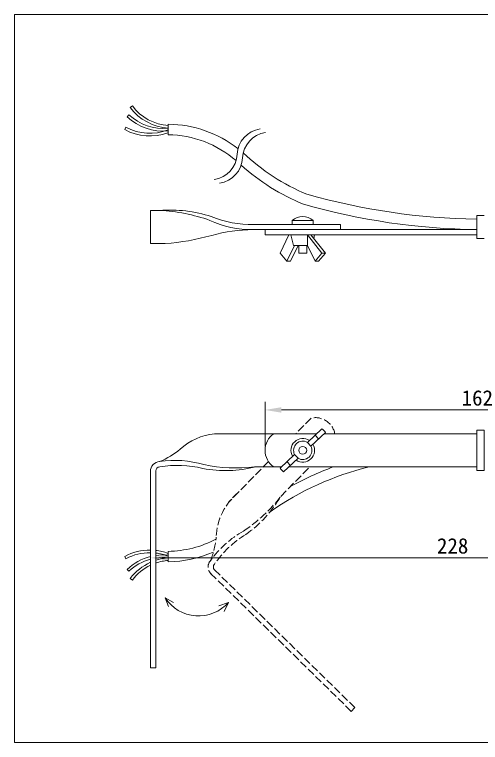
# Model space of a CAD drawing. Units: millimetres on the paper. Extents: x -192 to 192, y -138 to 138.
# Drawn here: x -192.5 to -15, y -138.5 to 138.5 of the extents above; entities that cross this region are included whole.
import ezdxf
from ezdxf.enums import TextEntityAlignment as Align

# ---------------------------------------------------------------- set-up
doc = ezdxf.new("R2010")
doc.units = ezdxf.units.MM
doc.linetypes.add('DASHED3', pattern=[4, 3, -1])
doc.layers.add('0-0_0', color=7, linetype='Continuous', lineweight=18)
doc.layers.add('0-5_寸法', color=5, linetype='Continuous', lineweight=18)
doc.styles.add('ＭＳ ゴシック', font='')
doc.styles.get('ＭＳ ゴシック').set_extended_font_data('MS Gothic')

msp = doc.modelspace()

# ---------------------------------------------------------------- linework, layer by layer
at = {"layer": '0-0_0'}
for p, q in [((-148.423, 103.139), (-147.623, 103.739)), ((-149.605, 99.637), (-148.915, 100.361)), ((-150.529, 94.73), (-150.049, 95.607)), ((-133.93, 96.784), (-133.986, 92.784)), ((-140.713, 51.351), (-140.713, 63.951)), ((-137.211, 63.951), (-140.713, 63.951)), ((-16.473, 53.251), (-16.473, 62.039)), ((-13.592, 62.039), (-16.473, 62.039)), ((-101.418, 58.651), (-68.327, 58.651)), ((-78.713, 58.651), (-78.713, 60.151)), ((-68.327, 56.651), (-68.327, 58.651)), ((-102.552, 56.651), (-16.473, 56.651)), ((-97.099, 54.651), (-97.099, 56.651)), ((-97.099, 54.651), (-16.473, 54.651)), ((-87.213, 54.651), (-86.213, 50.651)), ((-80.957, 54.651), (-80.957, 50.651)), ((-79.586, 54.651), (-74.054, 47.651)), ((-78.213, 54.651), (-78.543, 53.331)), ((-16.473, 53.251), (-13.592, 53.251)), ((-135.15, 51.351), (-140.713, 51.351)), ((-85.84, 50.651), (-88.751, 44.651)), ((-84.469, 50.651), (-87.38, 44.651)), ((-86.213, 50.651), (-80.957, 50.651)), ((-84.213, 47.651), (-84.213, 50.651)), ((-80.957, 50.651), (-78.046, 44.651)), ((-78.046, 44.651), (-75.425, 47.651)), ((-76.674, 44.651), (-74.054, 47.651)), ((-87.38, 44.651), (-88.751, 44.651)), ((-78.046, 44.651), (-76.674, 44.651)), ((-80.957, -24.305), (-75.425, -19.093)), ((-77.474, -21.023), (-116.345, -21.023)), ((-77.474, -21.023), (-93.713, -21.023)), ((-79.586, -25.761), (-74.054, -20.549)), ((-78.046, -21.562), (-76.674, -23.018)), ((-16.473, -21.023), (-74.557, -21.023)), ((-71.713, -21.023), (-74.557, -21.023)), ((-80.957, -24.305), (-79.586, -25.761)), ((-91.372, -34.117), (-85.84, -28.905)), ((-90.001, -35.572), (-84.469, -30.361)), ((-85.84, -28.905), (-84.469, -30.361)), ((-88.751, -31.648), (-87.38, -33.104)), ((-140.713, -35.061), (-140.713, -110.061)), ((-138.713, -35.114), (-138.713, -110.061)), ((-101.103, -33.642), (-90.868, -33.642)), ((-93.713, -33.642), (-90.868, -33.642)), ((-87.952, -33.642), (-16.473, -33.642)), ((-87.952, -33.642), (-71.713, -33.642)), ((-133.93, -69.775), (-133.986, -65.776)), ((-150.529, -67.721), (-150.049, -68.599)), ((-149.605, -72.629), (-148.915, -73.352)), ((-148.423, -76.131), (-147.623, -76.731)), ((-135.132, -83.472), (-131.932, -85.182)), ((-135.132, -83.472), (-133.897, -86.759)), ((-111.004, -85.236), (-114.731, -86.455)), ((-111.004, -85.236), (-112.658, -88.65)), ((-140.713, -110.061), (-138.713, -110.061)), ((-192.5, -138.5), (192.5, -138.5))]:
    msp.add_line(p, q, dxfattribs=at)
at = {"layer": '0-0_0', "linetype": 'DASHED3'}
for p, q in [((-79.514, -15.062), (-85.362, -21.023)), ((-95.764, -31.627), (-110.769, -46.923)), ((-91.087, -44.88), (-80.064, -33.642)), ((-116.374, -72.758), (-62.873, -125.242))]:
    msp.add_line(p, q, dxfattribs=at)
at = {"layer": '0-0_0'}
for points in [[(192.5, 138.5), (-192.5, 138.5), (-192.5, -138.5)], [(-86.713, 58.651), (-86.713, 60.151), (-78.713, 60.151)], [(-87.975, 54.651), (-91.372, 47.651), (-88.751, 44.651)], [(-80.957, 54.651), (-75.425, 47.651), (-74.054, 47.651)], [(-84.213, 47.651), (-81.213, 47.651), (-81.213, 50.651)]]:
    msp.add_lwpolyline(points, dxfattribs=at)
msp.add_lwpolyline([(-16.473, -19.657), (-13.592, -19.657), (-13.592, -35.009), (-16.473, -35.009)], close=True, dxfattribs=at)
at = {"layer": '0-0_0', "linetype": 'DASHED3'}
msp.add_lwpolyline([(-117.813, -74.149), (-64.273, -126.67), (-62.873, -125.242)], dxfattribs=at)
at = {"layer": '0-0_0'}
msp.add_circle((-82.713, -27.333), 1.5, dxfattribs=at)
for centre, radius, start, end in [((-132.532, 115.06), 19.866, 216.876, 265.99), ((-132.532, 115.06), 18.866, 216.876, 265.99), ((-135.887, 114.006), 18.866, 226.328, 275.981), ((-135.887, 114.006), 19.866, 226.328, 275.442), ((-140.997, 112.16), 19.866, 241.327, 290.441), ((-140.997, 112.16), 18.866, 241.327, 291.871), ((-134.551, 52.561), 44.227, 52.122, 89.195), ((-97.543, 84.867), 10.192, 98.057, 177.366), ((-134.551, 52.561), 40.227, 48.955, 89.195), ((-95.486, 83.501), 10.192, 98.057, 177.366), ((-52.076, 141.371), 76.922, 226.128, 247.828), ((-117.905, 85.804), 10.192, 278.057, 357.366), ((-115.849, 84.437), 10.192, 278.057, 357.366), ((-52.076, 141.371), 80.922, 228.037, 247.983), ((-13.322, 307.069), 246.438, 254.035, 269.267), ((-133.174, 14.334), 49.781, 71.704, 94.651), ((-140.54, -3.312), 67.345, 70.55, 87.166), ((-13.322, 307.069), 250.438, 253.986, 269.279), ((-102.575, 97.927), 39.293, 247.602, 271.686), ((-82.713, 55.568), 6.083, 48.888, 131.112), ((-102.095, 94.653), 38.004, 245.067, 270.689), ((-101.412, -3.275), 59.926, 90.216, 105.483), ((-141.259, 137.932), 86.796, 274.036, 285.948), ((-82.713, -27.333), 11, 38.076, 48.508), ((-113.845, -43.937), 23.049, 96.227, 132.317), ((-89.528, -27.333), 7.571, 123.557, 236.443), ((-82.713, -27.333), 4.5, 56.132, 210.453), ((-82.713, -27.333), 3.5, 59.894, 206.691), ((-151.833, 1.428), 36.153, 293.828, 308.429), ((-82.713, -27.333), 4.5, 236.132, 30.453), ((-82.713, -27.333), 3.5, 239.894, 26.691), ((-137.138, -35.22), 3.578, 90.707, 182.551), ((-131.316, -68.926), 37.748, 73.225, 99.009), ((-130.421, -72.352), 39.293, 75.803, 99.888), ((-108.098, 26.756), 60.802, 258.306, 276.606), ((-137.138, -35.22), 1.578, 91.065, 177.835), ((-112.159, 13.409), 48.442, 259.743, 283.761), ((-30.924, -142.466), 112.004, 103.685, 124.975), ((-82.713, -27.333), 11, 218.076, 228.508), ((-30.924, -142.466), 116.004, 110.264, 119.156), ((-134.551, -25.552), 40.227, 270.805, 297.8), ((-140.997, -85.151), 19.866, 89.181, 118.673), ((-140.997, -85.151), 18.866, 89.138, 118.673), ((-140.997, -85.151), 19.866, 69.559, 83.398), ((-140.997, -85.151), 18.866, 68.129, 83.047), ((-134.551, -25.552), 44.227, 270.805, 293.706), ((-135.887, -86.998), 19.866, 104.059, 133.672), ((-135.887, -86.998), 18.866, 104.821, 133.672), ((-135.887, -86.998), 19.866, 84.558, 98.178), ((-135.887, -86.998), 18.866, 84.019, 98.614), ((-132.532, -88.052), 19.866, 94.01, 108.128), ((-132.532, -88.052), 18.866, 94.01, 109.125), ((-132.532, -88.052), 19.866, 114.319, 143.124), ((-132.532, -88.052), 18.866, 115.699, 143.124), ((-122.394, -75.126), 15.229, 213.23, 318.406)]:
    msp.add_arc(centre, radius, start, end, dxfattribs=at)
at = {"layer": '0-0_0', "linetype": 'DASHED3'}
for centre, radius, start, end in [((-77.941, -22.468), 7.571, 11, 101.993), ((-92.661, -61.184), 23.049, 129.323, 177.867), ((-139.623, -7.017), 61.557, 303.969, 322.042), ((-131.214, -21.296), 46.544, 305.132, 329.556), ((-87.058, -91.156), 37.748, 118.775, 144.559), ((-151.648, -56.535), 36.153, 339.378, 353.98), ((-83.985, -92.916), 39.293, 121.353, 145.438), ((-115.196, -71.709), 3.578, 136.257, 228.101), ((-115.196, -71.709), 1.578, 136.615, 223.385)]:
    msp.add_arc(centre, radius, start, end, dxfattribs=at)
at = {"layer": '0-5_寸法'}
for p, q in [((-97.099, -25.77), (-97.099, -8.841)), ((-90.849, -11.966), (58.423, -11.966)), ((-140.713, -36.942), (-140.713, -71.383)), ((-134.463, -68.258), (80.923, -68.258))]:
    msp.add_line(p, q, dxfattribs=at)
at = {"layer": '0-5_寸法', "color": 7}
for points in [[(-90.849, -10.925), (-97.099, -11.966), (-90.849, -13.008)], [(-134.463, -67.216), (-140.713, -68.258), (-134.463, -69.3)]]:
    msp.add_solid(points, dxfattribs=at)

# ---------------------------------------------------------------- texts
at = {"layer": '0-5_寸法', "style": 'ＭＳ ゴシック'}
for s, p in [('162', (-22.213, -12.079)), ('228', (-31.611, -68.371))]:
    msp.add_text(s, height=5.865, dxfattribs=at).set_placement(p, align=Align.BOTTOM_LEFT)

doc.saveas('drawing.dxf')
